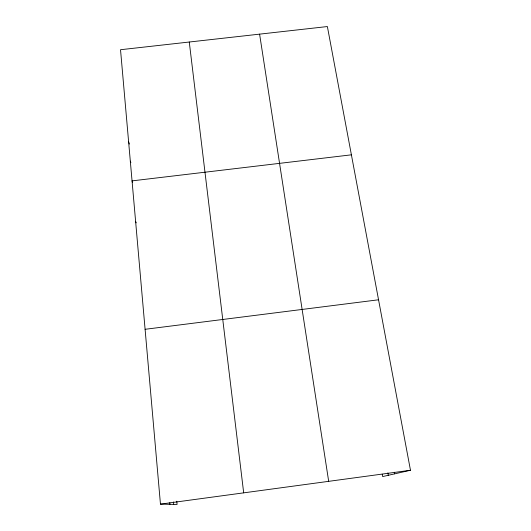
<?xml version="1.0" encoding="UTF-8"?>
<svg xmlns="http://www.w3.org/2000/svg" width="531" height="531" viewBox="0 0 531 531"><rect width="100%" height="100%" fill="white"/><g stroke="black" fill="none" stroke-linecap="round" stroke-linejoin="round"><path stroke-width="0.8" d="M176.783 501.218L177.088 504.45L160.462 504.131L120.524 49.722L327.375 26.55L410.476 470.254L382.652 476.572L382.234 474.196M160.462 504.131L410.476 470.254M145.096 329.3L378.55 299.783M351.396 154.826L132.053 180.879L132.617 182.398M135.611 221.381L136.228 222.874M130.314 161.159L130.865 162.692M128.615 141.784L129.405 144.087M394.36 472.238L394.652 473.844M387.869 472.902L388.294 475.291M259.599 34.143L328.682 481.338M189.268 42.022L243.683 492.854M173.491 501.948L173.717 504.384M169.774 502.671L169.927 504.311"/></g></svg>
